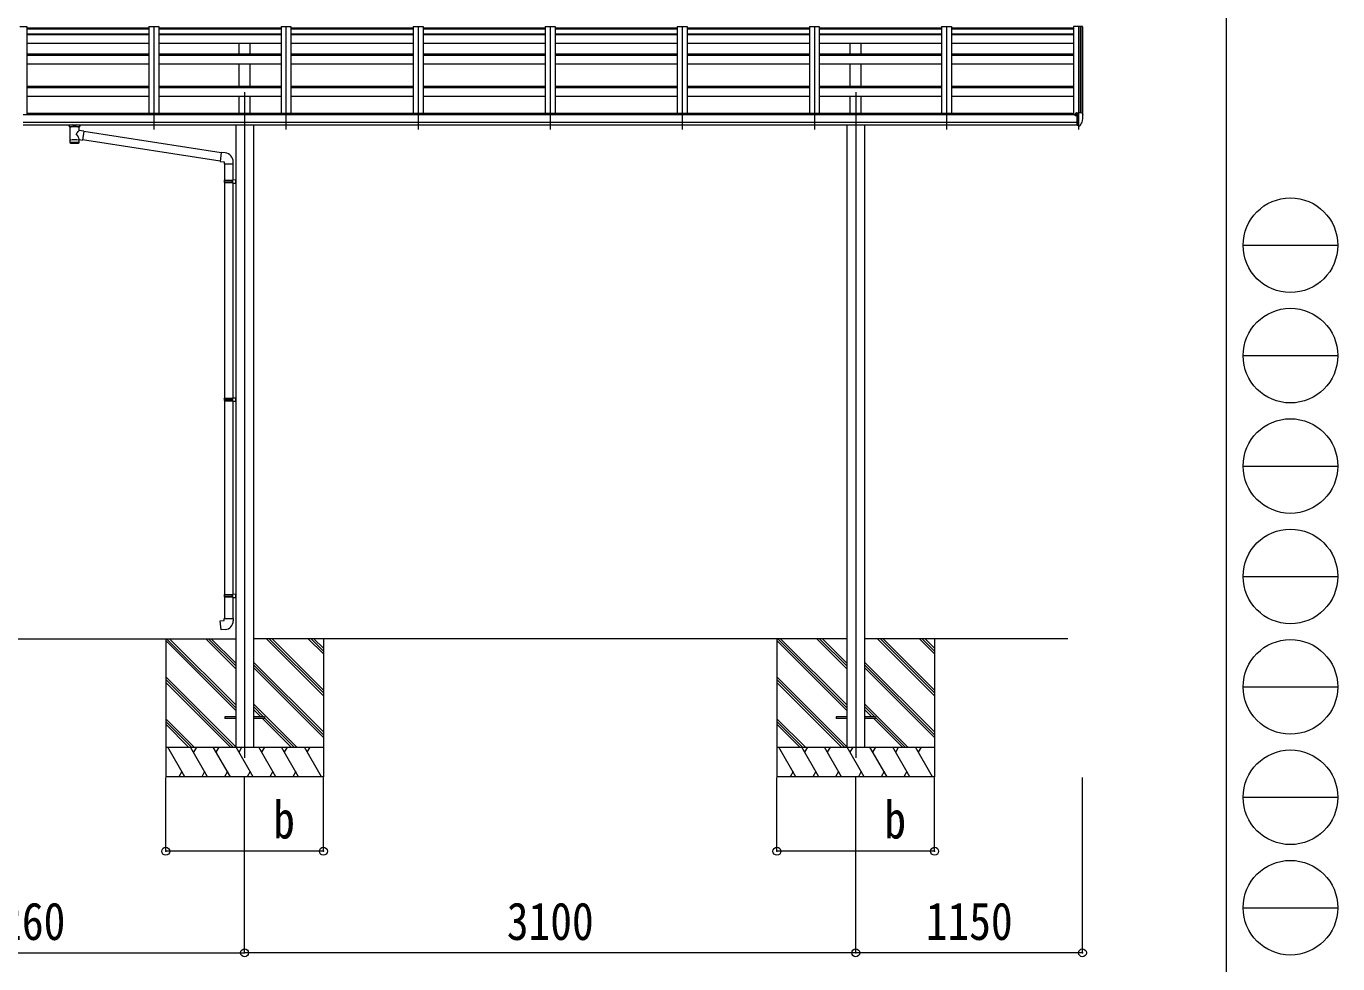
# Model space of a CAD drawing. Units: millimetres at full size, sheet at 1:40. Extents: x -11181 to 11305, y -7804 to 7716.
# Drawn here: x 4652 to 11305, y -5088 to -333 of the extents above; entities that cross this region are included whole.
import ezdxf
from ezdxf.enums import TextEntityAlignment as Align

# ---------------------------------------------------------------- set-up
doc = ezdxf.new("R2010")
doc.units = ezdxf.units.MM
doc.header["$LTSCALE"] = 40
doc.header["$PDMODE"] = 32
doc.header["$PDSIZE"] = 40
for name, color, linetype, lineweight in [('0-0_0', 7, 'Continuous', 9), ('0-1_本体', 4, 'Continuous', 9), ('0-2_部品', 7, 'Continuous', 9), ('0-8_PARTS2', 2, 'Continuous', 9), ('0-A_寸法', 6, 'Continuous', 9), ('F-0_240', 7, 'Continuous', 9)]:
    doc.layers.add(name, color=color, linetype=linetype, lineweight=lineweight)
doc.styles.add('ＭＳ ゴシック', font='')
doc.styles.get('ＭＳ ゴシック').set_extended_font_data('MS Gothic')

msp = doc.modelspace()

# ---------------------------------------------------------------- linework, layer by layer
at = {"layer": '0-0_0'}
for p, q in [((3545.09, -3439.42), (5714.69, -3439.42)), ((5359.89, -3439.42), (5359.89, -4139.42)), ((5714.69, -3803.74), (5359.89, -3448.94)), ((5714.69, -3789.59), (5364.51, -3439.42)), ((5714.69, -3775.45), (5378.66, -3439.42)), ((5714.69, -3591.61), (5562.51, -3439.42)), ((5714.69, -3577.46), (5576.65, -3439.42)), ((5714.69, -3563.32), (5590.79, -3439.42)), ((8814.69, -3439.42), (5805.09, -3439.42)), ((6159.89, -3728.44), (5870.87, -3439.42)), ((6159.89, -3714.29), (5885.01, -3439.42)), ((6159.89, -3700.15), (5899.16, -3439.42)), ((6159.89, -3516.31), (6083.01, -3439.42)), ((6159.89, -3502.16), (6097.15, -3439.42)), ((6159.89, -3488.02), (6111.29, -3439.42)), ((6159.89, -3439.42), (6159.89, -4139.42)), ((8459.89, -3439.42), (8459.89, -4139.42)), ((8814.69, -3803.74), (8459.89, -3448.94)), ((8814.69, -3789.59), (8464.51, -3439.42)), ((8814.69, -3775.45), (8478.66, -3439.42)), ((8814.69, -3591.61), (8662.51, -3439.42)), ((8814.69, -3577.46), (8676.65, -3439.42)), ((8814.69, -3563.32), (8690.79, -3439.42)), ((9935.89, -3439.42), (8905.09, -3439.42)), ((9259.89, -3728.44), (8970.87, -3439.42)), ((9259.89, -3714.29), (8985.01, -3439.42)), ((9259.89, -3700.15), (8999.16, -3439.42)), ((9259.89, -3516.31), (9183.01, -3439.42)), ((9259.89, -3502.16), (9197.15, -3439.42)), ((9259.89, -3488.02), (9211.29, -3439.42)), ((9259.89, -3439.42), (9259.89, -4139.42)), ((6159.89, -3912.28), (5805.09, -3557.49)), ((6159.89, -3926.43), (5805.09, -3571.63)), ((6159.89, -3940.57), (5805.09, -3585.77)), ((9259.89, -3912.28), (8905.09, -3557.49)), ((9259.89, -3926.43), (8905.09, -3571.63)), ((9259.89, -3940.57), (8905.09, -3585.77)), ((5714.69, -3987.58), (5359.89, -3632.79)), ((5702.39, -3989.42), (5359.89, -3646.93)), ((8814.69, -3987.58), (8459.89, -3632.79)), ((8802.39, -3989.42), (8459.89, -3646.93)), ((5688.24, -3989.42), (5359.89, -3661.07)), ((8788.24, -3989.42), (8459.89, -3661.07)), ((6024.9, -3989.42), (5805.09, -3769.62)), ((5856.24, -3834.91), (5805.09, -3783.76)), ((9124.9, -3989.42), (8905.09, -3769.62)), ((8956.24, -3834.91), (8905.09, -3783.76)), ((5504.4, -3989.42), (5359.89, -3844.92)), ((5842.1, -3834.91), (5805.09, -3797.9)), ((5996.61, -3989.42), (5851.1, -3843.91)), ((6010.75, -3989.42), (5859.89, -3838.56)), ((8604.4, -3989.42), (8459.89, -3844.92)), ((8942.1, -3834.91), (8905.09, -3797.9)), ((9096.61, -3989.42), (8951.1, -3843.91)), ((9110.75, -3989.42), (8959.89, -3838.56)), ((5490.25, -3989.42), (5359.89, -3859.06)), ((5476.11, -3989.42), (5359.89, -3873.2)), ((8590.25, -3989.42), (8459.89, -3859.06)), ((8576.11, -3989.42), (8459.89, -3873.2)), ((5359.89, -3989.42), (6159.89, -3989.42)), ((5456.78, -4139.42), (5370.17, -3989.42)), ((5572.25, -4139.42), (5485.65, -3989.42)), ((5515.65, -3989.42), (5500.65, -4015.41)), ((5687.72, -4139.42), (5601.12, -3989.42)), ((5616.12, -4015.41), (5631.12, -3989.42)), ((5803.19, -4139.42), (5716.59, -3989.42)), ((5731.59, -4015.41), (5746.59, -3989.42)), ((5918.66, -4139.42), (5832.06, -3989.42)), ((5847.06, -4015.41), (5862.06, -3989.42)), ((6034.13, -4139.42), (5947.53, -3989.42)), ((5962.53, -4015.41), (5977.53, -3989.42)), ((6149.6, -4139.42), (6063, -3989.42)), ((6078, -4015.41), (6093, -3989.42)), ((8459.89, -3989.42), (9259.89, -3989.42)), ((8556.78, -4139.42), (8470.17, -3989.42)), ((8672.25, -4139.42), (8585.65, -3989.42)), ((8615.65, -3989.42), (8600.65, -4015.41)), ((8787.72, -4139.42), (8701.12, -3989.42)), ((8716.12, -4015.41), (8731.12, -3989.42)), ((8903.19, -4139.42), (8816.59, -3989.42)), ((8831.59, -4015.41), (8846.59, -3989.42)), ((9018.66, -4139.42), (8932.06, -3989.42)), ((8947.06, -4015.41), (8962.06, -3989.42)), ((9134.13, -4139.42), (9047.53, -3989.42)), ((9062.53, -4015.41), (9077.53, -3989.42)), ((9249.6, -4139.42), (9163, -3989.42)), ((9178, -4015.41), (9193, -3989.42)), ((5441.78, -4113.45), (5426.78, -4139.42)), ((5557.25, -4113.45), (5542.25, -4139.42)), ((5672.72, -4113.45), (5657.72, -4139.42)), ((5788.19, -4113.44), (5773.19, -4139.42)), ((5903.66, -4113.44), (5888.66, -4139.42)), ((6019.13, -4113.45), (6004.13, -4139.42)), ((8541.78, -4113.45), (8526.78, -4139.42)), ((8657.25, -4113.45), (8642.25, -4139.42)), ((8772.72, -4113.45), (8757.72, -4139.42)), ((8888.19, -4113.44), (8873.19, -4139.42)), ((9003.66, -4113.44), (8988.66, -4139.42)), ((9119.13, -4113.45), (9104.13, -4139.42)), ((6159.89, -4139.42), (5359.89, -4139.42)), ((9259.89, -4139.42), (8459.89, -4139.42))]:
    msp.add_line(p, q, dxfattribs=at)
at = {"layer": '0-1_本体'}
for p, q in [((4619.59, -334.22), (4654.89, -334.22)), ((4654.89, -334.22), (4654.89, -780.21)), ((5274.89, -347.22), (4654.89, -347.22)), ((5274.89, -373.93), (4654.89, -373.93)), ((5274.89, -376.51), (4654.89, -376.51)), ((5274.89, -334.22), (5274.89, -773.51)), ((5274.89, -334.22), (5324.89, -334.22)), ((5324.89, -334.22), (5324.89, -773.51)), ((5944.89, -347.22), (5324.89, -347.22)), ((5944.89, -373.93), (5324.89, -373.93)), ((5944.89, -376.51), (5324.89, -376.51)), ((5944.89, -334.22), (5944.89, -773.51)), ((5944.89, -334.22), (5994.89, -334.22)), ((5994.89, -334.22), (5994.89, -773.51)), ((6614.89, -347.22), (5994.89, -347.22)), ((6614.89, -373.93), (5994.89, -373.93)), ((6614.89, -376.51), (5994.89, -376.51)), ((6614.89, -334.22), (6614.89, -773.51)), ((6614.89, -334.22), (6664.89, -334.22)), ((6664.89, -334.22), (6664.89, -773.51)), ((7284.89, -347.22), (6664.89, -347.22)), ((7284.89, -373.93), (6664.89, -373.93)), ((7284.89, -376.51), (6664.89, -376.51)), ((7284.89, -334.22), (7284.89, -773.51)), ((7284.89, -334.22), (7334.89, -334.22)), ((7334.89, -334.22), (7334.89, -773.51)), ((7954.89, -347.22), (7334.89, -347.22)), ((7954.89, -373.93), (7334.89, -373.93)), ((7954.89, -376.51), (7334.89, -376.51)), ((7954.89, -334.22), (7954.89, -773.51)), ((7954.89, -334.22), (8004.89, -334.22)), ((8004.89, -334.22), (8004.89, -773.51)), ((8624.89, -347.22), (8004.89, -347.22)), ((8624.89, -373.93), (8004.89, -373.93)), ((8624.89, -376.51), (8004.89, -376.51)), ((8624.89, -334.22), (8624.89, -773.51)), ((8624.89, -334.22), (8674.89, -334.22)), ((8674.89, -334.22), (8674.89, -773.51)), ((9294.89, -347.22), (8674.89, -347.22)), ((9294.89, -373.93), (8674.89, -373.93)), ((9294.89, -376.51), (8674.89, -376.51)), ((9294.89, -334.22), (9294.89, -773.51)), ((9294.89, -334.22), (9344.89, -334.22)), ((9344.89, -334.22), (9344.89, -773.51)), ((9964.89, -347.22), (9344.89, -347.22)), ((9964.89, -373.93), (9344.89, -373.93)), ((9964.89, -376.51), (9344.89, -376.51)), ((9345.09, -340.29), (9965.09, -340.29)), ((9964.89, -334.22), (9964.89, -780.21)), ((10000.81, -334.42), (10000.19, -336.04)), ((10000.89, -334.31), (10000.89, -770.03)), ((10008.94, -334.64), (10001.1, -334.23)), ((10009.88, -335.52), (10009.89, -776.58)), ((5274.89, -421.25), (4654.89, -421.25)), ((5944.89, -421.25), (5324.89, -421.25)), ((5732.39, -474.98), (5732.39, -421.25)), ((5787.39, -474.98), (5787.39, -421.25)), ((6614.89, -421.25), (5994.89, -421.25)), ((7284.89, -421.25), (6664.89, -421.25)), ((7954.89, -421.25), (7334.89, -421.25)), ((8624.89, -421.25), (8004.89, -421.25)), ((9294.89, -421.25), (8674.89, -421.25)), ((8832.39, -474.98), (8832.39, -421.25)), ((8887.39, -474.98), (8887.39, -421.25)), ((9964.89, -421.25), (9344.89, -421.25)), ((5274.89, -474.98), (4654.89, -474.98)), ((5274.89, -480.55), (4654.89, -480.55)), ((5274.89, -524.54), (4654.89, -524.54)), ((5944.89, -474.98), (5324.89, -474.98)), ((5944.89, -480.55), (5324.89, -480.55)), ((5944.89, -524.54), (5324.89, -524.54)), ((5732.39, -638.63), (5732.39, -524.54)), ((5787.39, -638.63), (5787.39, -524.54)), ((6614.89, -474.98), (5994.89, -474.98)), ((6614.89, -480.55), (5994.89, -480.55)), ((6614.89, -524.54), (5994.89, -524.54)), ((7284.89, -474.98), (6664.89, -474.98)), ((7284.89, -480.55), (6664.89, -480.55)), ((7284.89, -524.54), (6664.89, -524.54)), ((7954.89, -474.98), (7334.89, -474.98)), ((7954.89, -480.55), (7334.89, -480.55)), ((7954.89, -524.54), (7334.89, -524.54)), ((8624.89, -474.98), (8004.89, -474.98)), ((8624.89, -480.55), (8004.89, -480.55)), ((8624.89, -524.54), (8004.89, -524.54)), ((9294.89, -474.98), (8674.89, -474.98)), ((9294.89, -480.55), (8674.89, -480.55)), ((9294.89, -524.54), (8674.89, -524.54)), ((8832.39, -638.63), (8832.39, -524.54)), ((8887.39, -638.63), (8887.39, -524.54)), ((9964.89, -474.98), (9344.89, -474.98)), ((9964.89, -480.55), (9344.89, -480.55)), ((9964.89, -524.54), (9344.89, -524.54)), ((5274.89, -638.63), (4654.89, -638.63)), ((5274.89, -645.43), (4654.89, -645.43)), ((5944.89, -638.63), (5324.89, -638.63)), ((5944.89, -645.43), (5324.89, -645.43)), ((6614.89, -638.63), (5994.89, -638.63)), ((6614.89, -645.43), (5994.89, -645.43)), ((7284.89, -638.63), (6664.89, -638.63)), ((7284.89, -645.43), (6664.89, -645.43)), ((7954.89, -638.63), (7334.89, -638.63)), ((7954.89, -645.43), (7334.89, -645.43)), ((8624.89, -638.63), (8004.89, -638.63)), ((8624.89, -645.43), (8004.89, -645.43)), ((9294.89, -638.63), (8674.89, -638.63)), ((9294.89, -645.43), (8674.89, -645.43)), ((9964.89, -638.63), (9344.89, -638.63)), ((9964.89, -645.43), (9344.89, -645.43)), ((5274.89, -688.98), (4654.89, -688.98)), ((5944.89, -688.98), (5324.89, -688.98)), ((5732.39, -773.51), (5732.39, -688.98)), ((5787.39, -773.51), (5787.39, -688.98)), ((6614.89, -688.98), (5994.89, -688.98)), ((7284.89, -688.98), (6664.89, -688.98)), ((7954.89, -688.98), (7334.89, -688.98)), ((8624.89, -688.98), (8004.89, -688.98)), ((9294.89, -688.98), (8674.89, -688.98)), ((8832.39, -773.51), (8832.39, -688.98)), ((8887.39, -773.51), (8887.39, -688.98)), ((9964.89, -688.98), (9344.89, -688.98)), ((4636.39, -780.21), (9983.39, -780.21)), ((4659.89, -773.51), (9959.89, -773.51)), ((4659.89, -780.21), (4659.89, -773.51)), ((9959.89, -780.21), (9959.89, -773.51)), ((9983.39, -821.44), (4636.39, -821.44)), ((4636.39, -833.28), (9983.39, -833.21)), ((5714.69, -833.38), (5714.69, -3989.45)), ((5805.09, -833.38), (5805.09, -3989.45)), ((8814.69, -833.38), (8814.69, -3989.45)), ((8905.09, -833.38), (8905.09, -3989.45))]:
    msp.add_line(p, q, dxfattribs=at)
msp.add_lwpolyline([(10000.19, -770.03), (10000.19, -334.22), (9964.89, -334.22)], dxfattribs=at)
msp.add_circle((9975.91, -784.95), 3, dxfattribs=at)
for centre, radius, start, end in [((10001.09, -334.53), 0.301, 87.13321, 158.93673), ((10008.89, -335.64), 1, 6.67014, 87)]:
    msp.add_arc(centre, radius, start, end, dxfattribs=at)
at = {"layer": '0-2_部品'}
for p, q in [((4655.09, -340.29), (5275.09, -340.29)), ((5325.09, -340.29), (5945.09, -340.29)), ((5995.09, -340.29), (6615.09, -340.29)), ((6665.09, -340.29), (7285.09, -340.29)), ((7335.09, -340.29), (7955.09, -340.29)), ((8005.09, -340.29), (8625.09, -340.29)), ((8675.09, -340.29), (9295.09, -340.29)), ((9973.59, -775.87), (9973.59, -780.2)), ((9988.59, -774.71), (9974.59, -774.77)), ((9978.09, -774.75), (9978.09, -772.85)), ((9978.59, -784.94), (9978.29, -784.94)), ((9979.11, -784.94), (9978.59, -784.94)), ((9978.91, -772.44), (9988.59, -771.72)), ((9983.59, -779.76), (9990.09, -779.36)), ((9988.59, -770.94), (9990.09, -770.94)), ((9988.59, -770.94), (9988.59, -777.11)), ((9990.09, -838.52), (9990.09, -770.02)), ((10005.18, -770.59), (10009.24, -776.4)), ((10012.09, -779.4), (10012.09, -780.02)), ((4870.19, -839.53), (4870.19, -833.41)), ((4874.28, -844.03), (4874.27, -924.32)), ((4920.09, -861.6), (4920.09, -844.02)), ((4945.31, -865.51), (4920.09, -861.6)), ((4924.19, -839.53), (4924.19, -833.41)), ((9983.59, -835.33), (9989.09, -835.33)), ((9989.59, -836.33), (9989.09, -835.33)), ((9990.09, -836.33), (9989.59, -836.33)), ((9991.59, -838.43), (9990.09, -838.52)), ((9991.59, -838.43), (9995.3, -838.21)), ((9997.71, -836.71), (10007.46, -821.33)), ((4920.1, -924.32), (4920.09, -907.69)), ((4920.09, -907.94), (4938.29, -910.77)), ((4945.31, -865.51), (4938.29, -910.77)), ((5636.75, -1017.34), (4938.56, -909.03)), ((5640.42, -975.41), (4944.99, -867.52)), ((5661.41, -975.47), (5640.57, -973.65)), ((5656.49, -1031.22), (5702.49, -1031.22)), ((5658.49, -1031.22), (5658.49, -1113.87)), ((5700.49, -1031.22), (5700.49, -1111.32)), ((5702.49, -1031.22), (5702.49, -1020.3)), ((5656.49, -1115.87), (5657.49, -1113.87)), ((5656.49, -1115.87), (5700.49, -1115.87)), ((5656.49, -1115.87), (5656.49, -1123.87)), ((5656.49, -1123.87), (5700.49, -1123.87)), ((5656.49, -1123.87), (5657.49, -1125.87)), ((5657.49, -1113.87), (5700.49, -1113.87)), ((5657.49, -1125.87), (5700.49, -1125.87)), ((5658.49, -1125.87), (5658.49, -2220.06)), ((5696.01, -1115.87), (5695.58, -1113.87)), ((5698.49, -1111.37), (5714.49, -1110.9)), ((5698.49, -1113.37), (5698.49, -1111.37)), ((5698.49, -1113.37), (5700.49, -1113.37)), ((5698.49, -1128.37), (5698.49, -1126.37)), ((5698.49, -1128.37), (5714.49, -1128.85)), ((5700.49, -1128.43), (5700.49, -2217.5)), ((5714.49, -1110.9), (5714.49, -1128.85)), ((5656.49, -2222.06), (5657.49, -2220.06)), ((5656.49, -2222.06), (5700.49, -2222.06)), ((5656.49, -2222.06), (5656.49, -2230.06)), ((5656.49, -2230.06), (5700.49, -2230.06)), ((5656.49, -2230.06), (5657.49, -2232.06)), ((5657.49, -2220.06), (5700.49, -2220.06)), ((5657.49, -2232.06), (5700.49, -2232.06)), ((5658.49, -2232.06), (5658.49, -3215.22)), ((5696.01, -2222.06), (5695.58, -2220.06)), ((5698.49, -2217.56), (5714.49, -2217.09)), ((5698.49, -2219.56), (5698.49, -2217.56)), ((5698.49, -2219.56), (5700.49, -2219.56)), ((5698.49, -2234.56), (5698.49, -2232.56)), ((5698.49, -2234.56), (5714.49, -2235.03)), ((5700.49, -2234.62), (5700.49, -3212.66)), ((5714.49, -2217.09), (5714.49, -2235.03)), ((5656.49, -3217.22), (5657.49, -3215.22)), ((5656.49, -3217.22), (5700.49, -3217.22)), ((5656.49, -3217.22), (5656.49, -3225.22)), ((5656.49, -3225.22), (5700.49, -3225.22)), ((5656.49, -3225.22), (5657.49, -3227.22)), ((5657.49, -3215.22), (5700.49, -3215.22)), ((5657.49, -3227.22), (5700.49, -3227.22)), ((5658.49, -3227.22), (5658.49, -3337.22)), ((5696.01, -3217.22), (5695.58, -3215.22)), ((5698.49, -3212.72), (5714.49, -3212.25)), ((5698.49, -3214.72), (5698.49, -3212.72)), ((5698.49, -3214.72), (5700.49, -3214.72)), ((5698.49, -3229.72), (5698.49, -3227.72)), ((5698.49, -3229.72), (5714.49, -3230.19)), ((5700.49, -3229.78), (5700.49, -3337.22)), ((5714.49, -3212.25), (5714.49, -3230.19)), ((5656.49, -3337.22), (5702.49, -3337.22)), ((5656.49, -3347.22), (5656.49, -3337.22)), ((5702.49, -3337.22), (5702.49, -3348.14))]:
    msp.add_line(p, q, dxfattribs=at)
at = {"layer": '0-2_部品', "color": 4}
for p, q in [((5660.09, -3834.91), (5660.09, -3843.91)), ((5715.09, -3834.91), (5660.09, -3834.91)), ((5715.09, -3843.91), (5660.09, -3843.91)), ((5860.09, -3834.91), (5805.09, -3834.91)), ((5860.09, -3843.91), (5805.09, -3843.91)), ((5860.09, -3834.91), (5860.09, -3843.91)), ((8760.09, -3834.91), (8760.09, -3843.91)), ((8815.09, -3834.91), (8760.09, -3834.91)), ((8815.09, -3843.91), (8760.09, -3843.91)), ((8960.09, -3834.91), (8905.09, -3834.91)), ((8960.09, -3843.91), (8905.09, -3843.91)), ((8960.09, -3834.91), (8960.09, -3843.91))]:
    msp.add_line(p, q, dxfattribs=at)
at = {"layer": '0-2_部品'}
for points in [[(9973.59, -783.32), (9973.59, -784.94), (9973.11, -784.94)], [(9978.29, -783.75), (9978.29, -784.94), (9973.59, -784.94)], [(9978.91, -772.44), (9978.74, -772.46), (9978.59, -772.49), (9978.44, -772.53), (9978.32, -772.58), (9978.22, -772.64), (9978.15, -772.71), (9978.1, -772.78), (9978.09, -772.85)], [(9983.59, -835.33), (9983.59, -777.11), (9988.59, -777.11)], [(9990.09, -770.02), (10002.09, -770.02), (10004.42, -770.17)], [(4870.22, -839.59), (4870.2, -839.23), (4870.45, -838.27), (4870.97, -837.39), (4871.77, -836.55), (4872.88, -835.75), (4874.29, -835.03)], [(4870.22, -839.47), (4870.2, -839.83), (4870.45, -840.79), (4870.97, -841.67), (4871.77, -842.51), (4872.88, -843.31), (4874.29, -844.03)], [(4920.09, -835.04), (4920.32, -835.13), (4921.67, -835.87), (4922.79, -836.72), (4923.54, -837.58), (4924, -838.48), (4924.18, -839.37)], [(4920.09, -844.02), (4920.32, -843.92), (4921.67, -843.19), (4922.79, -842.34), (4923.54, -841.48), (4924, -840.58), (4924.18, -839.69)], [(9990.09, -824.63), (9986.92, -824.23), (9983.59, -823.8)], [(5640.57, -973.65), (5636.56, -1019.47), (5656.49, -1021.22), (5656.49, -1031.22)], [(5696.01, -1115.87), (5696.01, -1123.87), (5695.58, -1125.87)], [(5698.49, -1126.37), (5700.49, -1126.37), (5700.49, -1113.37)], [(5696.01, -2222.06), (5696.01, -2230.06), (5695.58, -2232.06)], [(5698.49, -2232.56), (5700.49, -2232.56), (5700.49, -2219.56)], [(5696.01, -3217.22), (5696.01, -3225.22), (5695.58, -3227.22)], [(5698.49, -3227.72), (5700.49, -3227.72), (5700.49, -3214.72)], [(5661.41, -3392.97), (5640.57, -3394.79), (5636.56, -3348.97), (5656.49, -3347.22)]]:
    msp.add_lwpolyline(points, dxfattribs=at)
for centre, radius, start, end in [((9976.09, -784.94), 2.5, 28.35764, 180), ((9976.09, -784.94), 2.5, 0, 28.35764), ((10004.36, -771.16), 1, 35, 86.5), ((9819.6, -780.02), 192.49, 347.8767, 359.9992), ((10009.09, -779.4), 3, 0, 87), ((4887.25, -884.75), 51.38, 92.46126, 104.61963), ((4907.14, -884.75), 51.38, 75.38037, 87.53874), ((9995.11, -835.21), 3, 273.5, 330), ((10004.86, -819.83), 3, 330, 348.16652), ((5657.49, -1020.3), 45, 0, 85), ((5657.49, -3348.14), 45, 275, 0)]:
    msp.add_arc(centre, radius, start, end, dxfattribs=at)
for centre, major_axis, ratio, start_param, end_param in [((9974.59, -775.87), (0.02, 1.1), 0.906239, 0.0206394, 1.5914357), ((4897.18, -845.22), (-22.91, -0.42), 0.072511, 4.711586, 6.2823824), ((4897.21, -843.59), (-22.91, -0.42), 0.072511, 4.711586, 6.2823824), ((4897.16, -843.6), (22.92, -0.42), 0.07247, 0.0008089, 1.5716053), ((4897.16, -845.22), (22.92, -0.42), 0.07247, 0.0008089, 1.5716053), ((4899.74, -883.8), (20.32, 22.25), 0.045535, 4.9756507, 6.2441899), ((4908.19, -839.53), (16, 0), 0.361356, 0, 0.0194874), ((4908.19, -839.53), (16, 0), 0.361356, 6.2636979, 6.2831853), ((4897.19, -924.32), (22.92, 0), 0.101955, 6.2829723, 9.4248207), ((4897.19, -924.32), (22.92, 0), 0.101955, 3.1415499, 6.2833984), ((4897.19, -911.88), (22.91, 0), 0.122865, 6.2831853, 9.424778), ((4897.18, -881.15), (-22.81, 26.62), 0.234429, 3.1563334, 4.5976381)]:
    msp.add_ellipse(centre, major_axis=major_axis, ratio=ratio, start_param=start_param, end_param=end_param, dxfattribs=at)
at = {"layer": '0-8_PARTS2'}
for p, q in [((5299.89, -337.35), (5299.89, -856.63)), ((5969.89, -337.35), (5969.89, -856.63)), ((6639.89, -337.35), (6639.89, -856.63)), ((7309.89, -337.35), (7309.89, -856.63)), ((7979.89, -337.35), (7979.89, -856.63)), ((8649.89, -337.35), (8649.89, -856.63)), ((9319.89, -337.35), (9319.89, -856.63)), ((9989.89, -337.35), (9989.89, -856.63)), ((5759.89, -667.83), (5759.89, -4043.06)), ((8859.89, -667.83), (8859.89, -4043.06))]:
    msp.add_line(p, q, dxfattribs=at)
at = {"layer": '0-A_寸法'}
for p, q in [((5759.89, -5032.3), (5759.89, -4142.91)), ((6159.89, -4517.32), (6159.89, -4142.91)), ((8459.89, -4517.32), (8459.89, -4142.91)), ((8859.89, -5032.3), (8859.89, -4142.91)), ((9259.89, -4517.32), (9259.89, -4142.91)), ((10009.88, -5032.3), (10009.88, -4142.91)), ((9259.89, -4517.32), (8459.89, -4517.32)), ((3499.89, -5032.3), (5759.89, -5032.3)), ((8859.89, -5032.3), (5759.89, -5032.3)), ((10009.88, -5032.3), (8859.89, -5032.3))]:
    msp.add_line(p, q, dxfattribs=at)
msp.add_lwpolyline([(6159.89, -4517.32), (5359.89, -4517.32), (5359.89, -4142.91)], dxfattribs=at)
for p in [(5359.89, -4517.32), (6159.89, -4517.32), (8459.89, -4517.32), (9259.89, -4517.32), (5759.89, -5032.3), (8859.89, -5032.3), (10009.88, -5032.3)]:
    msp.add_point(p, dxfattribs=at)
at = {"layer": 'F-0_240', "color": 5}
msp.add_line((10739.39, 7716.46), (10739.39, -7803.54), dxfattribs=at)
at = {"layer": 'F-0_240', "color": 4}
for p, q in [((10824.88, -1443.54), (11304.88, -1443.54)), ((10824.88, -2003.54), (11304.88, -2003.54)), ((10824.88, -2563.54), (11304.88, -2563.54)), ((10824.88, -3123.54), (11304.88, -3123.54)), ((10824.88, -3683.54), (11304.88, -3683.54)), ((10824.88, -4243.54), (11304.88, -4243.54)), ((10824.88, -4803.54), (11304.88, -4803.54))]:
    msp.add_line(p, q, dxfattribs=at)
for centre in [(11064.88, -1443.54), (11064.88, -2003.54), (11064.88, -2563.54), (11064.88, -3123.54), (11064.88, -3683.54), (11064.88, -4243.54), (11064.88, -4803.54)]:
    msp.add_circle(centre, 240, dxfattribs=at)

# ---------------------------------------------------------------- texts
at = {"layer": '0-A_寸法', "color": 7, "style": 'ＭＳ ゴシック', "width": 0.85}
for s, p in [('b', (5904.89, -4509.32)), ('b', (9004.89, -4509.32)), ('2260', (4409.89, -5024.3)), ('3100', (7089.89, -5024.3)), ('1150', (9214.88, -5024.3))]:
    msp.add_text(s, height=190.6, dxfattribs=at).set_placement(p, align=Align.BOTTOM_LEFT)

doc.saveas('drawing.dxf')
